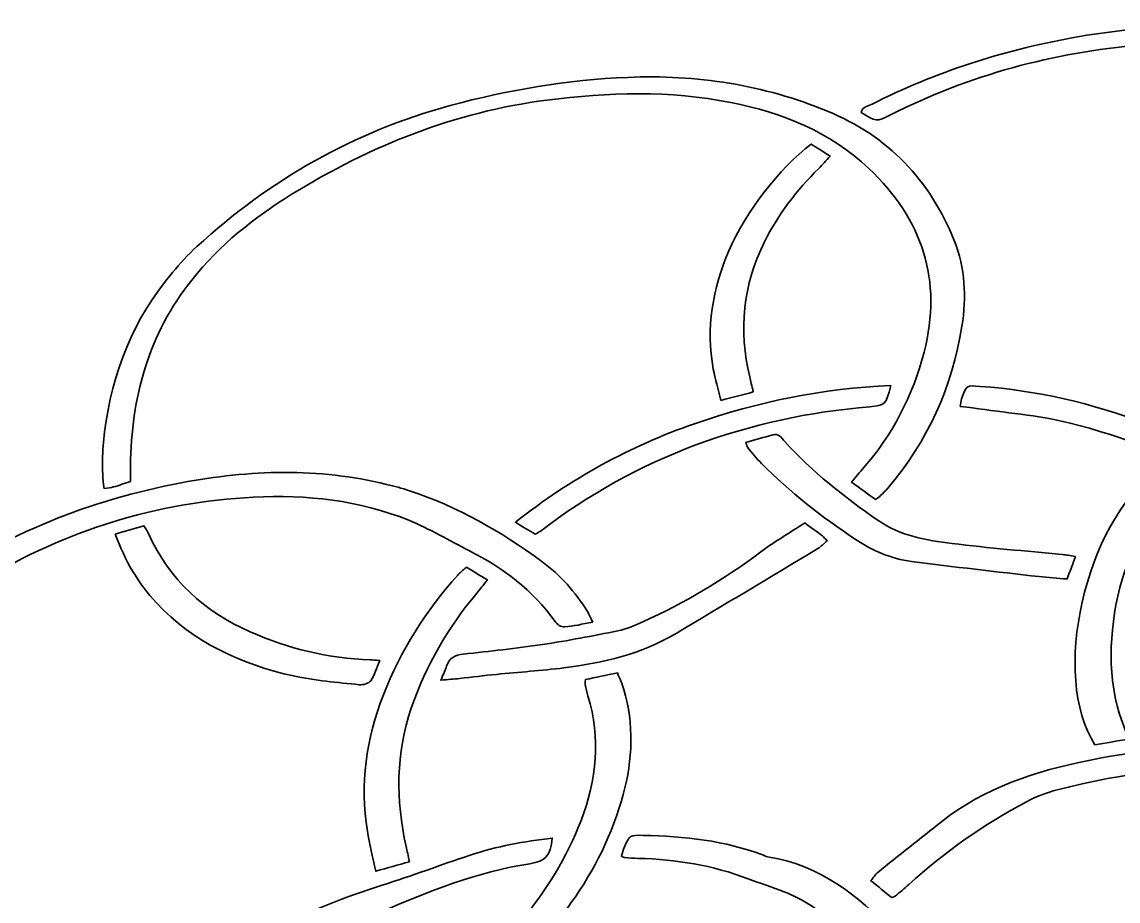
# Model space of a CAD drawing. Header units: inches. Extents: x 2.75 to 9.25, y -8.44 to -3.58.
# Drawn here: x 4.022 to 5.963, y -5.168 to -3.612 of the extents above; entities that cross this region are included whole.
import ezdxf

# ---------------------------------------------------------------- set-up
doc = ezdxf.new("R2010")
doc.units = ezdxf.units.IN
doc.header["$MEASUREMENT"] = 0
doc.layers.add('Layer 1', color=7, linetype='Continuous')

# ---------------------------------------------------------------- blocks, each defined once
blk = doc.blocks.new('block 10')
at = {"layer": 'Layer 1', "color": 1, "lineweight": 35, "true_color": 0xff0000}
blk.add_open_spline([(4.2148, -4.4253), (4.2148, -4.4153), (4.2148, -4.4066), (4.2148, -4.398), (4.2158, -4.2768), (4.2465, -4.1653), (4.323, -4.0689), (4.3725, -4.0066), (4.4341, -3.958), (4.5011, -3.9166), (4.64, -3.8308), (4.7886, -3.7716), (4.9518, -3.7505), (5.0607, -3.7364), (5.1688, -3.7329), (5.2772, -3.7547), (5.3689, -3.773), (5.4524, -3.8061), (5.5216, -3.8715), (5.6167, -3.9614), (5.6524, -4.069), (5.6194, -4.1967), (5.5996, -4.2728), (5.5644, -4.3417), (5.5124, -4.4013), (5.5057, -4.409), (5.4991, -4.4168), (5.491, -4.4264), (5.5069, -4.438), (5.5206, -4.4478), (5.5335, -4.4572), (5.5385, -4.4535), (5.5408, -4.4522), (5.5426, -4.4504), (5.5469, -4.4461), (5.5512, -4.4417), (5.5552, -4.4371), (5.6264, -4.3542), (5.6692, -4.2582), (5.6864, -4.1507), (5.6947, -4.0991), (5.6924, -4.0478), (5.6727, -3.9987), (5.6296, -3.8915), (5.5556, -3.8141), (5.4483, -3.7699), (5.3351, -3.7232), (5.2164, -3.7051), (5.0949, -3.7102), (4.9884, -3.7146), (4.8836, -3.7323), (4.7803, -3.7602), (4.6099, -3.8063), (4.4617, -3.8911), (4.3321, -4.0097), (4.3167, -4.0238), (4.3026, -4.0394), (4.2891, -4.0554), (4.2202, -4.1371), (4.1817, -4.2321), (4.1689, -4.3378), (4.165, -4.3706), (4.1632, -4.4036), (4.1679, -4.4377), (4.1746, -4.4367), (4.1798, -4.4365), (4.1847, -4.4351), (4.1946, -4.4322), (4.2044, -4.4287), (4.2148, -4.4253)], degree=3, knots=[0, 0, 0, 0, 1, 1, 1, 2, 2, 2, 3, 3, 3, 4, 4, 4, 5, 5, 5, 6, 6, 6, 7, 7, 7, 8, 8, 8, 9, 9, 9, 10, 10, 10, 11, 11, 11, 12, 12, 12, 13, 13, 13, 14, 14, 14, 15, 15, 15, 16, 16, 16, 17, 17, 17, 18, 18, 18, 19, 19, 19, 20, 20, 20, 21, 21, 21, 22, 22, 22, 23, 23, 23, 23], dxfattribs=at)
blk = doc.blocks.new('block 13')
at = {"layer": 'Layer 1', "color": 1, "lineweight": 35, "true_color": 0xff0000}
blk.add_open_spline([(5.0331, -4.6743), (5.0288, -4.6658), (5.0266, -4.6604), (5.0235, -4.6554), (5.0021, -4.621), (4.9755, -4.591), (4.9428, -4.567), (4.8707, -4.514), (4.7939, -4.4697), (4.7084, -4.4417), (4.6952, -4.4374), (4.6817, -4.4338), (4.6681, -4.4305), (4.5471, -4.4009), (4.4254, -4.4047), (4.3045, -4.4278), (4.1433, -4.4586), (3.9933, -4.5169), (3.8591, -4.6141), (3.7143, -4.719), (3.609, -4.853), (3.5478, -5.0215), (3.5269, -5.0789), (3.518, -5.1379), (3.5192, -5.1986), (3.5194, -5.2078), (3.521, -5.2169), (3.5222, -5.2284), (3.5403, -5.2254), (3.5554, -5.223), (3.5726, -5.2202), (3.5726, -5.1961), (3.5718, -5.1735), (3.5727, -5.1511), (3.5767, -5.058), (3.6104, -4.9745), (3.6562, -4.8949), (3.7285, -4.7691), (3.8314, -4.6738), (3.9544, -4.5999), (4.1013, -4.5116), (4.2608, -4.4616), (4.4323, -4.4532), (4.5265, -4.4485), (4.6192, -4.4583), (4.7072, -4.494), (4.7442, -4.509), (4.7787, -4.5301), (4.8145, -4.548), (4.8747, -4.5782), (4.9269, -4.6178), (4.9662, -4.6734), (4.9696, -4.6783), (4.9774, -4.6832), (4.9828, -4.6828), (4.9988, -4.6816), (5.0147, -4.6777), (5.0331, -4.6743)], degree=3, knots=[0, 0, 0, 0, 1, 1, 1, 2, 2, 2, 3, 3, 3, 4, 4, 4, 5, 5, 5, 6, 6, 6, 7, 7, 7, 8, 8, 8, 9, 9, 9, 10, 10, 10, 11, 11, 11, 12, 12, 12, 13, 13, 13, 14, 14, 14, 15, 15, 15, 16, 16, 16, 17, 17, 17, 18, 18, 18, 19, 19, 19, 19], dxfattribs=at)
blk = doc.blocks.new('block 14')
at = {"layer": 'Layer 1', "color": 1, "lineweight": 35, "true_color": 0xff0000}
blk.add_open_spline([(6.7588, -4.3733), (6.794, -4.3392), (6.8195, -4.3019), (6.8331, -4.2579), (6.8725, -4.1302), (6.8533, -4.0111), (6.7745, -3.903), (6.7437, -3.8608), (6.7118, -3.8186), (6.6683, -3.7882), (6.5585, -3.7115), (6.4354, -3.666), (6.3052, -3.6401), (6.1642, -3.6121), (6.0225, -3.6146), (5.8812, -3.6403), (5.7578, -3.6628), (5.6395, -3.7009), (5.5274, -3.7575), (5.5203, -3.761), (5.5105, -3.7622), (5.508, -3.7722), (5.5346, -3.7892), (5.5347, -3.7894), (5.5602, -3.7765), (5.6997, -3.7059), (5.848, -3.6662), (6.0033, -3.6529), (6.1899, -3.6369), (6.3683, -3.6688), (6.5371, -3.7505), (6.5836, -3.7731), (6.6283, -3.7992), (6.6622, -3.8392), (6.6892, -3.8711), (6.7156, -3.9037), (6.7395, -3.938), (6.7726, -3.9854), (6.7899, -4.0393), (6.7946, -4.0969), (6.8014, -4.1802), (6.7837, -4.2564), (6.7278, -4.3212), (6.7229, -4.3268), (6.7187, -4.3332), (6.7135, -4.3403), (6.7216, -4.3467), (6.7283, -4.3522), (6.7353, -4.3572), (6.7423, -4.3623), (6.7496, -4.367), (6.7588, -4.3733)], degree=3, knots=[0, 0, 0, 0, 1, 1, 1, 2, 2, 2, 3, 3, 3, 4, 4, 4, 5, 5, 5, 6, 6, 6, 7, 7, 7, 8, 8, 8, 9, 9, 9, 10, 10, 10, 11, 11, 11, 12, 12, 12, 13, 13, 13, 14, 14, 14, 15, 15, 15, 16, 16, 16, 17, 17, 17, 17], dxfattribs=at)
blk = doc.blocks.new('block 51')
at = {"layer": 'Layer 1', "color": 1, "lineweight": 35, "true_color": 0xff0000}
blk.add_open_spline([(5.6781, -5.3902), (5.674, -5.3805), (5.672, -5.3748), (5.6691, -5.3695), (5.6397, -5.3158), (5.6053, -5.2653), (5.5629, -5.2211), (5.5024, -5.1579), (5.4353, -5.1048), (5.3453, -5.0901), (5.3419, -5.0895), (5.3385, -5.0883), (5.3353, -5.087), (5.2667, -5.0607), (5.1951, -5.053), (5.1224, -5.0517), (5.0985, -5.0512), (5.0984, -5.0511), (5.0892, -5.0719), (5.0869, -5.0773), (5.0855, -5.083), (5.0838, -5.0885), (5.0868, -5.0897), (5.0884, -5.0908), (5.09, -5.091), (5.0978, -5.0916), (5.1057, -5.0923), (5.1135, -5.0924), (5.1803, -5.0939), (5.2452, -5.1048), (5.3079, -5.1285), (5.3291, -5.1365), (5.3509, -5.1429), (5.3718, -5.1516), (5.3885, -5.1585), (5.4052, -5.1664), (5.4202, -5.1765), (5.4974, -5.2288), (5.556, -5.2984), (5.6033, -5.3781), (5.6084, -5.3868), (5.6141, -5.3952), (5.6199, -5.4043), (5.6398, -5.3995), (5.6573, -5.3953), (5.6781, -5.3902)], degree=3, knots=[0, 0, 0, 0, 1, 1, 1, 2, 2, 2, 3, 3, 3, 4, 4, 4, 5, 5, 5, 6, 6, 6, 7, 7, 7, 8, 8, 8, 9, 9, 9, 10, 10, 10, 11, 11, 11, 12, 12, 12, 13, 13, 13, 14, 14, 14, 15, 15, 15, 15], dxfattribs=at)
blk = doc.blocks.new('block 59')
at = {"layer": 'Layer 1', "color": 1, "lineweight": 35, "true_color": 0xff0000}
blk.add_open_spline([(4.3018, -5.387), (4.3103, -5.3805), (4.3179, -5.3751), (4.3253, -5.3692), (4.4042, -5.3064), (4.4906, -5.2563), (4.5842, -5.2187), (4.6085, -5.209), (4.6325, -5.1987), (4.6564, -5.1881), (4.7419, -5.1506), (4.8284, -5.1163), (4.9214, -5.1018), (4.95, -5.0973), (4.9576, -5.0885), (4.9613, -5.0564), (4.9116, -5.0622), (4.863, -5.071), (4.8159, -5.0867), (4.7639, -5.104), (4.7125, -5.1233), (4.6602, -5.1398), (4.5285, -5.1813), (4.4065, -5.2415), (4.2971, -5.3262), (4.2862, -5.3347), (4.2759, -5.3438), (4.2643, -5.3534), (4.2694, -5.3588), (4.2727, -5.3627), (4.2765, -5.366), (4.2843, -5.3728), (4.2924, -5.3792), (4.3018, -5.387)], degree=3, knots=[0, 0, 0, 0, 1, 1, 1, 2, 2, 2, 3, 3, 3, 4, 4, 4, 5, 5, 5, 6, 6, 6, 7, 7, 7, 8, 8, 8, 9, 9, 9, 10, 10, 10, 11, 11, 11, 11], dxfattribs=at)
blk = doc.blocks.new('block 61')
at = {"layer": 'Layer 1', "color": 1, "lineweight": 35, "true_color": 0xff0000}
blk.add_open_spline([(5.4083, -4.4986), (5.381, -4.5165), (5.3546, -4.5319), (5.3303, -4.5501), (5.265, -4.5988), (5.1958, -4.6406), (5.1216, -4.6739), (5.1073, -4.6803), (5.0926, -4.6865), (5.0774, -4.6896), (5.0331, -4.6986), (4.9886, -4.7072), (4.9438, -4.7139), (4.8973, -4.7208), (4.8506, -4.7258), (4.8038, -4.7309), (4.7893, -4.7324), (4.7792, -4.7378), (4.7743, -4.7521), (4.7718, -4.7593), (4.7685, -4.7662), (4.764, -4.7771), (4.7774, -4.7759), (4.7874, -4.7751), (4.7974, -4.774), (4.8191, -4.7716), (4.8407, -4.7688), (4.8623, -4.7667), (4.9022, -4.7627), (4.9422, -4.7602), (4.982, -4.7553), (5.0516, -4.7466), (5.1193, -4.7305), (5.1804, -4.6942), (5.2643, -4.6444), (5.3479, -4.5942), (5.4315, -4.544), (5.4371, -4.5406), (5.4418, -4.5355), (5.4478, -4.5304), (5.4443, -4.5266), (5.4423, -4.5238), (5.4398, -4.5218), (5.4301, -4.5144), (5.4202, -4.5074), (5.4083, -4.4986)], degree=3, knots=[0, 0, 0, 0, 1, 1, 1, 2, 2, 2, 3, 3, 3, 4, 4, 4, 5, 5, 5, 6, 6, 6, 7, 7, 7, 8, 8, 8, 9, 9, 9, 10, 10, 10, 11, 11, 11, 12, 12, 12, 13, 13, 13, 14, 14, 14, 15, 15, 15, 15], dxfattribs=at)
blk = doc.blocks.new('block 62')
at = {"layer": 'Layer 1', "color": 1, "lineweight": 35, "true_color": 0xff0000}
blk.add_open_spline([(6.2539, -4.893), (6.2432, -4.8925), (6.2346, -4.8919), (6.2259, -4.8917), (6.1199, -4.8884), (6.0148, -4.8983), (5.911, -4.919), (5.8171, -4.9377), (5.7268, -4.9671), (5.6501, -5.0277), (5.6124, -5.0574), (5.5748, -5.0872), (5.5374, -5.1173), (5.5331, -5.1208), (5.53, -5.1259), (5.5252, -5.1317), (5.5386, -5.1427), (5.5506, -5.1525), (5.5617, -5.1616), (5.5653, -5.1604), (5.5672, -5.1602), (5.5685, -5.1592), (5.5765, -5.1524), (5.5844, -5.1456), (5.5922, -5.1386), (5.6561, -5.0811), (5.7258, -5.0318), (5.8018, -4.9917), (5.8186, -4.9829), (5.8368, -4.9757), (5.8551, -4.971), (5.9733, -4.9409), (6.0933, -4.9258), (6.2154, -4.9286), (6.2458, -4.9293), (6.2459, -4.9291), (6.2539, -4.893)], degree=3, knots=[0, 0, 0, 0, 1, 1, 1, 2, 2, 2, 3, 3, 3, 4, 4, 4, 5, 5, 5, 6, 6, 6, 7, 7, 7, 8, 8, 8, 9, 9, 9, 10, 10, 10, 11, 11, 11, 12, 12, 12, 12], dxfattribs=at)
blk = doc.blocks.new('block 65')
at = {"layer": 'Layer 1', "color": 1, "lineweight": 35, "true_color": 0xff0000}
blk.add_open_spline([(4.8092, -4.5768), (4.8027, -4.5829), (4.798, -4.5867), (4.794, -4.5911), (4.7377, -4.6541), (4.6932, -4.7244), (4.6623, -4.8031), (4.6317, -4.881), (4.6206, -4.9612), (4.634, -5.0441), (4.6377, -5.067), (4.6433, -5.0896), (4.6487, -5.1152), (4.6704, -5.1091), (4.6884, -5.104), (4.7084, -5.0984), (4.7062, -5.0879), (4.7044, -5.0796), (4.7026, -5.0713), (4.6842, -4.9888), (4.6842, -4.9071), (4.7118, -4.8264), (4.7375, -4.7513), (4.7768, -4.684), (4.8276, -4.6231), (4.8335, -4.616), (4.8391, -4.6087), (4.8464, -4.5997), (4.833, -4.5914), (4.822, -4.5847), (4.8092, -4.5768)], degree=3, knots=[0, 0, 0, 0, 1, 1, 1, 2, 2, 2, 3, 3, 3, 4, 4, 4, 5, 5, 5, 6, 6, 6, 7, 7, 7, 8, 8, 8, 9, 9, 9, 10, 10, 10, 10], dxfattribs=at)
blk = doc.blocks.new('block 67')
at = {"layer": 'Layer 1', "color": 1, "lineweight": 35, "true_color": 0xff0000}
blk.add_open_spline([(6.0313, -4.4061), (5.904, -4.5001), (5.8431, -4.7707), (5.922, -4.8912), (5.9405, -4.8881), (5.9599, -4.885), (5.9827, -4.8813), (5.9458, -4.8029), (5.9448, -4.7235), (5.9591, -4.6434), (5.9737, -4.5614), (6.0166, -4.493), (6.073, -4.4293), (6.057, -4.4204), (6.0436, -4.413), (6.0313, -4.4061)], degree=3, knots=[0, 0, 0, 0, 1, 1, 1, 2, 2, 2, 3, 3, 3, 4, 4, 4, 5, 5, 5, 5], dxfattribs=at)
blk = doc.blocks.new('block 68')
at = {"layer": 'Layer 1', "color": 1, "lineweight": 35, "true_color": 0xff0000}
blk.add_open_spline([(5.02, -4.7758), (5.0197, -4.7812), (5.0193, -4.783), (5.0196, -4.7846), (5.0211, -4.7915), (5.0224, -4.7983), (5.0245, -4.805), (5.0475, -4.8799), (5.0399, -4.9532), (5.0122, -5.0252), (4.987, -5.091), (4.9502, -5.1499), (4.9055, -5.2041), (4.8962, -5.2154), (4.8875, -5.2271), (4.8769, -5.2408), (4.8906, -5.2516), (4.9026, -5.261), (4.9183, -5.2735), (4.923, -5.2667), (4.9262, -5.2616), (4.9298, -5.2568), (4.9513, -5.2283), (4.9736, -5.2003), (4.9944, -5.1713), (5.0365, -5.1127), (5.068, -5.0489), (5.0869, -4.9791), (5.1037, -4.9173), (5.1062, -4.8553), (5.088, -4.7933), (5.0852, -4.7837), (5.0807, -4.7745), (5.0766, -4.7641), (5.0563, -4.7683), (5.0386, -4.7719), (5.02, -4.7758)], degree=3, knots=[0, 0, 0, 0, 1, 1, 1, 2, 2, 2, 3, 3, 3, 4, 4, 4, 5, 5, 5, 6, 6, 6, 7, 7, 7, 8, 8, 8, 9, 9, 9, 10, 10, 10, 11, 11, 11, 12, 12, 12, 12], dxfattribs=at)
blk = doc.blocks.new('block 73')
at = {"layer": 'Layer 1', "color": 1, "lineweight": 35, "true_color": 0xff0000}
blk.add_open_spline([(5.8873, -4.5579), (5.8777, -4.5565), (5.871, -4.5553), (5.8642, -4.5547), (5.7991, -4.5482), (5.7339, -4.5432), (5.669, -4.5351), (5.6234, -4.5294), (5.5781, -4.5218), (5.5382, -4.4944), (5.4782, -4.4532), (5.4218, -4.4084), (5.3727, -4.3546), (5.3669, -4.3481), (5.3622, -4.3399), (5.3515, -4.3428), (5.3358, -4.3471), (5.3202, -4.3517), (5.3039, -4.3563), (5.3058, -4.3613), (5.3061, -4.3641), (5.3076, -4.3659), (5.3155, -4.3753), (5.323, -4.3849), (5.3317, -4.3935), (5.3825, -4.4441), (5.4384, -4.4884), (5.4983, -4.5281), (5.5288, -4.5483), (5.5614, -4.5621), (5.5972, -4.5668), (5.6723, -4.5767), (5.7477, -4.585), (5.823, -4.5937), (5.8392, -4.5956), (5.8556, -4.5965), (5.8728, -4.5979), (5.878, -4.5835), (5.8824, -4.5715), (5.8873, -4.5579)], degree=3, knots=[0, 0, 0, 0, 1, 1, 1, 2, 2, 2, 3, 3, 3, 4, 4, 4, 5, 5, 5, 6, 6, 6, 7, 7, 7, 8, 8, 8, 9, 9, 9, 10, 10, 10, 11, 11, 11, 12, 12, 12, 13, 13, 13, 13], dxfattribs=at)
blk = doc.blocks.new('block 78')
at = {"layer": 'Layer 1', "color": 1, "lineweight": 35, "true_color": 0xff0000}
blk.add_open_spline([(4.1875, -4.5184), (4.2057, -4.5664), (4.2282, -4.6062), (4.2605, -4.6402), (4.3271, -4.7104), (4.4107, -4.7493), (4.5035, -4.7696), (4.5416, -4.7779), (4.5809, -4.7808), (4.6197, -4.7851), (4.6264, -4.7858), (4.6366, -4.7828), (4.64, -4.7779), (4.6469, -4.7679), (4.6504, -4.7554), (4.656, -4.7424), (4.6476, -4.7416), (4.6433, -4.7409), (4.639, -4.7408), (4.5649, -4.7387), (4.4941, -4.7211), (4.4266, -4.6914), (4.3458, -4.6558), (4.2832, -4.6), (4.2468, -4.5177), (4.2447, -4.5132), (4.2417, -4.5091), (4.2385, -4.5036), (4.2217, -4.5085), (4.2062, -4.513), (4.1875, -4.5184)], degree=3, knots=[0, 0, 0, 0, 1, 1, 1, 2, 2, 2, 3, 3, 3, 4, 4, 4, 5, 5, 5, 6, 6, 6, 7, 7, 7, 8, 8, 8, 9, 9, 9, 10, 10, 10, 10], dxfattribs=at)
blk = doc.blocks.new('block 80')
at = {"layer": 'Layer 1', "color": 1, "lineweight": 35, "true_color": 0xff0000}
blk.add_open_spline([(6.2739, -4.5093), (6.2667, -4.5004), (6.2629, -4.4946), (6.2582, -4.4898), (6.187, -4.4177), (6.1073, -4.3585), (6.0113, -4.3225), (5.9167, -4.2871), (5.8197, -4.2642), (5.719, -4.257), (5.694, -4.2552), (5.6939, -4.2555), (5.6856, -4.2794), (5.6843, -4.2832), (5.6843, -4.2874), (5.6835, -4.2926), (5.6917, -4.2936), (5.6986, -4.2943), (5.7054, -4.2953), (5.7622, -4.3037), (5.8201, -4.3078), (5.8756, -4.3216), (5.9742, -4.346), (6.0689, -4.3816), (6.1474, -4.4499), (6.1684, -4.4682), (6.1882, -4.4879), (6.2089, -4.5066), (6.2137, -4.511), (6.2201, -4.5172), (6.2255, -4.5169), (6.2406, -4.5161), (6.2555, -4.5124), (6.2739, -4.5093)], degree=3, knots=[0, 0, 0, 0, 1, 1, 1, 2, 2, 2, 3, 3, 3, 4, 4, 4, 5, 5, 5, 6, 6, 6, 7, 7, 7, 8, 8, 8, 9, 9, 9, 10, 10, 10, 11, 11, 11, 11], dxfattribs=at)
blk = doc.blocks.new('block 82')
at = {"layer": 'Layer 1', "color": 1, "lineweight": 35, "true_color": 0xff0000}
blk.add_open_spline([(5.317, -4.2669), (5.3144, -4.2555), (5.3127, -4.2479), (5.3109, -4.2403), (5.291, -4.1575), (5.2991, -4.0776), (5.337, -4.0012), (5.3612, -3.9523), (5.3944, -3.9099), (5.4329, -3.8714), (5.4394, -3.8649), (5.4455, -3.8581), (5.4534, -3.8496), (5.44, -3.8411), (5.4293, -3.8344), (5.4196, -3.8282), (5.3634, -3.8711), (5.3028, -3.9494), (5.2739, -4.0171), (5.2453, -4.0842), (5.2328, -4.1538), (5.2463, -4.2265), (5.2496, -4.2442), (5.2548, -4.2616), (5.2598, -4.2819), (5.2799, -4.2767), (5.2972, -4.2721), (5.317, -4.2669)], degree=3, knots=[0, 0, 0, 0, 1, 1, 1, 2, 2, 2, 3, 3, 3, 4, 4, 4, 5, 5, 5, 6, 6, 6, 7, 7, 7, 8, 8, 8, 9, 9, 9, 9], dxfattribs=at)
blk = doc.blocks.new('block 83')
at = {"layer": 'Layer 1', "color": 1, "lineweight": 35, "true_color": 0xff0000}
blk.add_open_spline([(5.5604, -4.2558), (5.4403, -4.2602), (5.3253, -4.2843), (5.2131, -4.3232), (5.0987, -4.3629), (4.994, -4.4199), (4.8961, -4.4976), (4.9104, -4.5063), (4.9211, -4.5128), (4.931, -4.5188), (4.9354, -4.5163), (4.9378, -4.5152), (4.9399, -4.5137), (5.1123, -4.3817), (5.308, -4.3113), (5.5235, -4.2931), (5.5509, -4.2908), (5.5516, -4.29), (5.5604, -4.2558)], degree=3, knots=[0, 0, 0, 0, 1, 1, 1, 2, 2, 2, 3, 3, 3, 4, 4, 4, 5, 5, 5, 6, 6, 6, 6], dxfattribs=at)
blk = doc.blocks.new('block 94')
at = {"layer": 'Layer 1', "color": 1, "lineweight": 35, "true_color": 0xff0000}
blk.add_open_spline([(4.2148, -4.4253), (4.2044, -4.4287), (4.1946, -4.4322), (4.1847, -4.4351), (4.1798, -4.4365), (4.1746, -4.4367), (4.1679, -4.4377), (4.1632, -4.4036), (4.165, -4.3706), (4.1689, -4.3378), (4.1817, -4.2321), (4.2202, -4.1371), (4.2891, -4.0554), (4.3026, -4.0394), (4.3167, -4.0238), (4.3321, -4.0097), (4.4617, -3.8911), (4.6099, -3.8063), (4.7803, -3.7602), (4.8836, -3.7323), (4.9884, -3.7146), (5.0949, -3.7102), (5.2164, -3.7051), (5.3351, -3.7232), (5.4483, -3.7699), (5.5556, -3.8141), (5.6296, -3.8915), (5.6727, -3.9987), (5.6924, -4.0478), (5.6947, -4.0991), (5.6864, -4.1507), (5.6692, -4.2582), (5.6264, -4.3542), (5.5552, -4.4371), (5.5512, -4.4417), (5.5469, -4.4461), (5.5426, -4.4504), (5.5408, -4.4522), (5.5385, -4.4535), (5.5335, -4.4572), (5.5206, -4.4478), (5.5069, -4.438), (5.491, -4.4264), (5.4991, -4.4168), (5.5057, -4.409), (5.5124, -4.4013), (5.5644, -4.3417), (5.5996, -4.2728), (5.6194, -4.1967), (5.6524, -4.069), (5.6167, -3.9614), (5.5216, -3.8715), (5.4524, -3.8061), (5.3689, -3.773), (5.2772, -3.7547), (5.1688, -3.7329), (5.0607, -3.7364), (4.9518, -3.7505), (4.7886, -3.7716), (4.64, -3.8308), (4.5011, -3.9166), (4.4341, -3.958), (4.3725, -4.0066), (4.323, -4.0689), (4.2465, -4.1653), (4.2158, -4.2768), (4.2148, -4.398), (4.2148, -4.4066), (4.2148, -4.4153), (4.2148, -4.4253)], degree=3, knots=[0, 0, 0, 0, 1, 1, 1, 2, 2, 2, 3, 3, 3, 4, 4, 4, 5, 5, 5, 6, 6, 6, 7, 7, 7, 8, 8, 8, 9, 9, 9, 10, 10, 10, 11, 11, 11, 12, 12, 12, 13, 13, 13, 14, 14, 14, 15, 15, 15, 16, 16, 16, 17, 17, 17, 18, 18, 18, 19, 19, 19, 20, 20, 20, 21, 21, 21, 22, 22, 22, 23, 23, 23, 23], dxfattribs=at)
blk = doc.blocks.new('block 97')
at = {"layer": 'Layer 1', "color": 1, "lineweight": 35, "true_color": 0xff0000}
blk.add_open_spline([(5.0331, -4.6743), (5.0147, -4.6777), (4.9988, -4.6816), (4.9828, -4.6828), (4.9774, -4.6832), (4.9696, -4.6783), (4.9662, -4.6734), (4.9269, -4.6178), (4.8747, -4.5782), (4.8145, -4.548), (4.7787, -4.5301), (4.7442, -4.509), (4.7072, -4.494), (4.6192, -4.4583), (4.5265, -4.4485), (4.4323, -4.4532), (4.2608, -4.4616), (4.1013, -4.5116), (3.9544, -4.5999), (3.8314, -4.6738), (3.7285, -4.7691), (3.6562, -4.8949), (3.6104, -4.9745), (3.5767, -5.058), (3.5727, -5.1511), (3.5718, -5.1735), (3.5726, -5.1961), (3.5726, -5.2202), (3.5554, -5.223), (3.5403, -5.2254), (3.5222, -5.2284), (3.521, -5.2169), (3.5194, -5.2078), (3.5192, -5.1986), (3.518, -5.1379), (3.5269, -5.0789), (3.5478, -5.0215), (3.609, -4.853), (3.7143, -4.719), (3.8591, -4.6141), (3.9933, -4.5169), (4.1433, -4.4586), (4.3045, -4.4278), (4.4254, -4.4047), (4.5471, -4.4009), (4.6681, -4.4305), (4.6817, -4.4338), (4.6952, -4.4374), (4.7084, -4.4417), (4.7939, -4.4697), (4.8707, -4.514), (4.9428, -4.567), (4.9755, -4.591), (5.0021, -4.621), (5.0235, -4.6554), (5.0266, -4.6604), (5.0288, -4.6658), (5.0331, -4.6743)], degree=3, knots=[0, 0, 0, 0, 1, 1, 1, 2, 2, 2, 3, 3, 3, 4, 4, 4, 5, 5, 5, 6, 6, 6, 7, 7, 7, 8, 8, 8, 9, 9, 9, 10, 10, 10, 11, 11, 11, 12, 12, 12, 13, 13, 13, 14, 14, 14, 15, 15, 15, 16, 16, 16, 17, 17, 17, 18, 18, 18, 19, 19, 19, 19], dxfattribs=at)
blk = doc.blocks.new('block 98')
at = {"layer": 'Layer 1', "color": 1, "lineweight": 35, "true_color": 0xff0000}
blk.add_open_spline([(6.7588, -4.3733), (6.7496, -4.367), (6.7423, -4.3623), (6.7353, -4.3572), (6.7283, -4.3522), (6.7216, -4.3467), (6.7135, -4.3403), (6.7187, -4.3332), (6.7229, -4.3268), (6.7278, -4.3212), (6.7837, -4.2564), (6.8014, -4.1802), (6.7946, -4.0969), (6.7899, -4.0393), (6.7726, -3.9854), (6.7395, -3.938), (6.7156, -3.9037), (6.6892, -3.8711), (6.6622, -3.8392), (6.6283, -3.7992), (6.5836, -3.7731), (6.5371, -3.7505), (6.3683, -3.6688), (6.1899, -3.6369), (6.0033, -3.6529), (5.848, -3.6662), (5.6997, -3.7059), (5.5602, -3.7765), (5.5347, -3.7894), (5.5346, -3.7892), (5.508, -3.7722), (5.5105, -3.7622), (5.5203, -3.761), (5.5274, -3.7575), (5.6395, -3.7009), (5.7578, -3.6628), (5.8812, -3.6403), (6.0225, -3.6146), (6.1642, -3.6121), (6.3052, -3.6401), (6.4354, -3.666), (6.5585, -3.7115), (6.6683, -3.7882), (6.7118, -3.8186), (6.7437, -3.8608), (6.7745, -3.903), (6.8533, -4.0111), (6.8725, -4.1302), (6.8331, -4.2579), (6.8195, -4.3019), (6.794, -4.3392), (6.7588, -4.3733)], degree=3, knots=[0, 0, 0, 0, 1, 1, 1, 2, 2, 2, 3, 3, 3, 4, 4, 4, 5, 5, 5, 6, 6, 6, 7, 7, 7, 8, 8, 8, 9, 9, 9, 10, 10, 10, 11, 11, 11, 12, 12, 12, 13, 13, 13, 14, 14, 14, 15, 15, 15, 16, 16, 16, 17, 17, 17, 17], dxfattribs=at)
blk = doc.blocks.new('block 135')
at = {"layer": 'Layer 1', "color": 1, "lineweight": 35, "true_color": 0xff0000}
blk.add_open_spline([(5.6781, -5.3902), (5.6573, -5.3953), (5.6398, -5.3995), (5.6199, -5.4043), (5.6141, -5.3952), (5.6084, -5.3868), (5.6033, -5.3781), (5.556, -5.2984), (5.4974, -5.2288), (5.4202, -5.1765), (5.4052, -5.1664), (5.3885, -5.1585), (5.3718, -5.1516), (5.3509, -5.1429), (5.3291, -5.1365), (5.3079, -5.1285), (5.2452, -5.1048), (5.1803, -5.0939), (5.1135, -5.0924), (5.1057, -5.0923), (5.0978, -5.0916), (5.09, -5.091), (5.0884, -5.0908), (5.0868, -5.0897), (5.0838, -5.0885), (5.0855, -5.083), (5.0869, -5.0773), (5.0892, -5.0719), (5.0984, -5.0511), (5.0985, -5.0512), (5.1224, -5.0517), (5.1951, -5.053), (5.2667, -5.0607), (5.3353, -5.087), (5.3385, -5.0883), (5.3419, -5.0895), (5.3453, -5.0901), (5.4353, -5.1048), (5.5024, -5.1579), (5.5629, -5.2211), (5.6053, -5.2653), (5.6397, -5.3158), (5.6691, -5.3695), (5.672, -5.3748), (5.674, -5.3805), (5.6781, -5.3902)], degree=3, knots=[0, 0, 0, 0, 1, 1, 1, 2, 2, 2, 3, 3, 3, 4, 4, 4, 5, 5, 5, 6, 6, 6, 7, 7, 7, 8, 8, 8, 9, 9, 9, 10, 10, 10, 11, 11, 11, 12, 12, 12, 13, 13, 13, 14, 14, 14, 15, 15, 15, 15], dxfattribs=at)
blk = doc.blocks.new('block 143')
at = {"layer": 'Layer 1', "color": 1, "lineweight": 35, "true_color": 0xff0000}
blk.add_open_spline([(4.3018, -5.387), (4.2924, -5.3792), (4.2843, -5.3728), (4.2765, -5.366), (4.2727, -5.3627), (4.2694, -5.3588), (4.2643, -5.3534), (4.2759, -5.3438), (4.2862, -5.3347), (4.2971, -5.3262), (4.4065, -5.2415), (4.5285, -5.1813), (4.6602, -5.1398), (4.7125, -5.1233), (4.7639, -5.104), (4.8159, -5.0867), (4.863, -5.071), (4.9116, -5.0622), (4.9613, -5.0564), (4.9576, -5.0885), (4.95, -5.0973), (4.9214, -5.1018), (4.8284, -5.1163), (4.7419, -5.1506), (4.6564, -5.1881), (4.6325, -5.1987), (4.6085, -5.209), (4.5842, -5.2187), (4.4906, -5.2563), (4.4042, -5.3064), (4.3253, -5.3692), (4.3179, -5.3751), (4.3103, -5.3805), (4.3018, -5.387)], degree=3, knots=[0, 0, 0, 0, 1, 1, 1, 2, 2, 2, 3, 3, 3, 4, 4, 4, 5, 5, 5, 6, 6, 6, 7, 7, 7, 8, 8, 8, 9, 9, 9, 10, 10, 10, 11, 11, 11, 11], dxfattribs=at)
blk = doc.blocks.new('block 145')
at = {"layer": 'Layer 1', "color": 1, "lineweight": 35, "true_color": 0xff0000}
blk.add_open_spline([(5.4083, -4.4986), (5.4202, -4.5074), (5.4301, -4.5144), (5.4398, -4.5218), (5.4423, -4.5238), (5.4443, -4.5266), (5.4478, -4.5304), (5.4418, -4.5355), (5.4371, -4.5406), (5.4315, -4.544), (5.3479, -4.5942), (5.2643, -4.6444), (5.1804, -4.6942), (5.1193, -4.7305), (5.0516, -4.7466), (4.982, -4.7553), (4.9422, -4.7602), (4.9022, -4.7627), (4.8623, -4.7667), (4.8407, -4.7688), (4.8191, -4.7716), (4.7974, -4.774), (4.7874, -4.7751), (4.7774, -4.7759), (4.764, -4.7771), (4.7685, -4.7662), (4.7718, -4.7593), (4.7743, -4.7521), (4.7792, -4.7378), (4.7893, -4.7324), (4.8038, -4.7309), (4.8506, -4.7258), (4.8973, -4.7208), (4.9438, -4.7139), (4.9886, -4.7072), (5.0331, -4.6986), (5.0774, -4.6896), (5.0926, -4.6865), (5.1073, -4.6803), (5.1216, -4.6739), (5.1958, -4.6406), (5.265, -4.5988), (5.3303, -4.5501), (5.3546, -4.5319), (5.381, -4.5165), (5.4083, -4.4986)], degree=3, knots=[0, 0, 0, 0, 1, 1, 1, 2, 2, 2, 3, 3, 3, 4, 4, 4, 5, 5, 5, 6, 6, 6, 7, 7, 7, 8, 8, 8, 9, 9, 9, 10, 10, 10, 11, 11, 11, 12, 12, 12, 13, 13, 13, 14, 14, 14, 15, 15, 15, 15], dxfattribs=at)
blk = doc.blocks.new('block 146')
at = {"layer": 'Layer 1', "color": 1, "lineweight": 35, "true_color": 0xff0000}
blk.add_open_spline([(6.2539, -4.893), (6.2459, -4.9291), (6.2458, -4.9293), (6.2154, -4.9286), (6.0933, -4.9258), (5.9733, -4.9409), (5.8551, -4.971), (5.8368, -4.9757), (5.8186, -4.9829), (5.8018, -4.9917), (5.7258, -5.0318), (5.6561, -5.0811), (5.5922, -5.1386), (5.5844, -5.1456), (5.5765, -5.1524), (5.5685, -5.1592), (5.5672, -5.1602), (5.5653, -5.1604), (5.5617, -5.1616), (5.5506, -5.1525), (5.5386, -5.1427), (5.5252, -5.1317), (5.53, -5.1259), (5.5331, -5.1208), (5.5374, -5.1173), (5.5748, -5.0872), (5.6124, -5.0574), (5.6501, -5.0277), (5.7268, -4.9671), (5.8171, -4.9377), (5.911, -4.919), (6.0148, -4.8983), (6.1199, -4.8884), (6.2259, -4.8917), (6.2346, -4.8919), (6.2432, -4.8925), (6.2539, -4.893)], degree=3, knots=[0, 0, 0, 0, 1, 1, 1, 2, 2, 2, 3, 3, 3, 4, 4, 4, 5, 5, 5, 6, 6, 6, 7, 7, 7, 8, 8, 8, 9, 9, 9, 10, 10, 10, 11, 11, 11, 12, 12, 12, 12], dxfattribs=at)
blk = doc.blocks.new('block 149')
at = {"layer": 'Layer 1', "color": 1, "lineweight": 35, "true_color": 0xff0000}
blk.add_open_spline([(4.8092, -4.5768), (4.822, -4.5847), (4.833, -4.5914), (4.8464, -4.5997), (4.8391, -4.6087), (4.8335, -4.616), (4.8276, -4.6231), (4.7768, -4.684), (4.7375, -4.7513), (4.7118, -4.8264), (4.6842, -4.9071), (4.6842, -4.9888), (4.7026, -5.0713), (4.7044, -5.0796), (4.7062, -5.0879), (4.7084, -5.0984), (4.6884, -5.104), (4.6704, -5.1091), (4.6487, -5.1152), (4.6433, -5.0896), (4.6377, -5.067), (4.634, -5.0441), (4.6206, -4.9612), (4.6317, -4.881), (4.6623, -4.8031), (4.6932, -4.7244), (4.7377, -4.6541), (4.794, -4.5911), (4.798, -4.5867), (4.8027, -4.5829), (4.8092, -4.5768)], degree=3, knots=[0, 0, 0, 0, 1, 1, 1, 2, 2, 2, 3, 3, 3, 4, 4, 4, 5, 5, 5, 6, 6, 6, 7, 7, 7, 8, 8, 8, 9, 9, 9, 10, 10, 10, 10], dxfattribs=at)
blk = doc.blocks.new('block 151')
at = {"layer": 'Layer 1', "color": 1, "lineweight": 35, "true_color": 0xff0000}
blk.add_open_spline([(6.0313, -4.4061), (6.0436, -4.413), (6.057, -4.4204), (6.073, -4.4293), (6.0166, -4.493), (5.9737, -4.5614), (5.9591, -4.6434), (5.9448, -4.7235), (5.9458, -4.8029), (5.9827, -4.8813), (5.9599, -4.885), (5.9405, -4.8881), (5.922, -4.8912), (5.8431, -4.7707), (5.904, -4.5001), (6.0313, -4.4061)], degree=3, knots=[0, 0, 0, 0, 1, 1, 1, 2, 2, 2, 3, 3, 3, 4, 4, 4, 5, 5, 5, 5], dxfattribs=at)
blk = doc.blocks.new('block 152')
at = {"layer": 'Layer 1', "color": 1, "lineweight": 35, "true_color": 0xff0000}
blk.add_open_spline([(5.02, -4.7758), (5.0386, -4.7719), (5.0563, -4.7683), (5.0766, -4.7641), (5.0807, -4.7745), (5.0852, -4.7837), (5.088, -4.7933), (5.1062, -4.8553), (5.1037, -4.9173), (5.0869, -4.9791), (5.068, -5.0489), (5.0365, -5.1127), (4.9944, -5.1713), (4.9736, -5.2003), (4.9513, -5.2283), (4.9298, -5.2568), (4.9262, -5.2616), (4.923, -5.2667), (4.9183, -5.2735), (4.9026, -5.261), (4.8906, -5.2516), (4.8769, -5.2408), (4.8875, -5.2271), (4.8962, -5.2154), (4.9055, -5.2041), (4.9502, -5.1499), (4.987, -5.091), (5.0122, -5.0252), (5.0399, -4.9532), (5.0475, -4.8799), (5.0245, -4.805), (5.0224, -4.7983), (5.0211, -4.7915), (5.0196, -4.7846), (5.0193, -4.783), (5.0197, -4.7812), (5.02, -4.7758)], degree=3, knots=[0, 0, 0, 0, 1, 1, 1, 2, 2, 2, 3, 3, 3, 4, 4, 4, 5, 5, 5, 6, 6, 6, 7, 7, 7, 8, 8, 8, 9, 9, 9, 10, 10, 10, 11, 11, 11, 12, 12, 12, 12], dxfattribs=at)
blk = doc.blocks.new('block 157')
at = {"layer": 'Layer 1', "color": 1, "lineweight": 35, "true_color": 0xff0000}
blk.add_open_spline([(5.8873, -4.5579), (5.8824, -4.5715), (5.878, -4.5835), (5.8728, -4.5979), (5.8556, -4.5965), (5.8392, -4.5956), (5.823, -4.5937), (5.7477, -4.585), (5.6723, -4.5767), (5.5972, -4.5668), (5.5614, -4.5621), (5.5288, -4.5483), (5.4983, -4.5281), (5.4384, -4.4884), (5.3825, -4.4441), (5.3317, -4.3935), (5.323, -4.3849), (5.3155, -4.3753), (5.3076, -4.3659), (5.3061, -4.3641), (5.3058, -4.3613), (5.3039, -4.3563), (5.3202, -4.3517), (5.3358, -4.3471), (5.3515, -4.3428), (5.3622, -4.3399), (5.3669, -4.3481), (5.3727, -4.3546), (5.4218, -4.4084), (5.4782, -4.4532), (5.5382, -4.4944), (5.5781, -4.5218), (5.6234, -4.5294), (5.669, -4.5351), (5.7339, -4.5432), (5.7991, -4.5482), (5.8642, -4.5547), (5.871, -4.5553), (5.8777, -4.5565), (5.8873, -4.5579)], degree=3, knots=[0, 0, 0, 0, 1, 1, 1, 2, 2, 2, 3, 3, 3, 4, 4, 4, 5, 5, 5, 6, 6, 6, 7, 7, 7, 8, 8, 8, 9, 9, 9, 10, 10, 10, 11, 11, 11, 12, 12, 12, 13, 13, 13, 13], dxfattribs=at)
blk = doc.blocks.new('block 162')
at = {"layer": 'Layer 1', "color": 1, "lineweight": 35, "true_color": 0xff0000}
blk.add_open_spline([(4.1875, -4.5184), (4.2062, -4.513), (4.2217, -4.5085), (4.2385, -4.5036), (4.2417, -4.5091), (4.2447, -4.5132), (4.2468, -4.5177), (4.2832, -4.6), (4.3458, -4.6558), (4.4266, -4.6914), (4.4941, -4.7211), (4.5649, -4.7387), (4.639, -4.7408), (4.6433, -4.7409), (4.6476, -4.7416), (4.656, -4.7424), (4.6504, -4.7554), (4.6469, -4.7679), (4.64, -4.7779), (4.6366, -4.7828), (4.6264, -4.7858), (4.6197, -4.7851), (4.5809, -4.7808), (4.5416, -4.7779), (4.5035, -4.7696), (4.4107, -4.7493), (4.3271, -4.7104), (4.2605, -4.6402), (4.2282, -4.6062), (4.2057, -4.5664), (4.1875, -4.5184)], degree=3, knots=[0, 0, 0, 0, 1, 1, 1, 2, 2, 2, 3, 3, 3, 4, 4, 4, 5, 5, 5, 6, 6, 6, 7, 7, 7, 8, 8, 8, 9, 9, 9, 10, 10, 10, 10], dxfattribs=at)
blk = doc.blocks.new('block 164')
at = {"layer": 'Layer 1', "color": 1, "lineweight": 35, "true_color": 0xff0000}
blk.add_open_spline([(6.2739, -4.5093), (6.2555, -4.5124), (6.2406, -4.5161), (6.2255, -4.5169), (6.2201, -4.5172), (6.2137, -4.511), (6.2089, -4.5066), (6.1882, -4.4879), (6.1684, -4.4682), (6.1474, -4.4499), (6.0689, -4.3816), (5.9742, -4.346), (5.8756, -4.3216), (5.8201, -4.3078), (5.7622, -4.3037), (5.7054, -4.2953), (5.6986, -4.2943), (5.6917, -4.2936), (5.6835, -4.2926), (5.6843, -4.2874), (5.6843, -4.2832), (5.6856, -4.2794), (5.6939, -4.2555), (5.694, -4.2552), (5.719, -4.257), (5.8197, -4.2642), (5.9167, -4.2871), (6.0113, -4.3225), (6.1073, -4.3585), (6.187, -4.4177), (6.2582, -4.4898), (6.2629, -4.4946), (6.2667, -4.5004), (6.2739, -4.5093)], degree=3, knots=[0, 0, 0, 0, 1, 1, 1, 2, 2, 2, 3, 3, 3, 4, 4, 4, 5, 5, 5, 6, 6, 6, 7, 7, 7, 8, 8, 8, 9, 9, 9, 10, 10, 10, 11, 11, 11, 11], dxfattribs=at)
blk = doc.blocks.new('block 166')
at = {"layer": 'Layer 1', "color": 1, "lineweight": 35, "true_color": 0xff0000}
blk.add_open_spline([(5.317, -4.2669), (5.2972, -4.2721), (5.2799, -4.2767), (5.2598, -4.2819), (5.2548, -4.2616), (5.2496, -4.2442), (5.2463, -4.2265), (5.2328, -4.1538), (5.2453, -4.0842), (5.2739, -4.0171), (5.3028, -3.9494), (5.3634, -3.8711), (5.4196, -3.8282), (5.4293, -3.8344), (5.44, -3.8411), (5.4534, -3.8496), (5.4455, -3.8581), (5.4394, -3.8649), (5.4329, -3.8714), (5.3944, -3.9099), (5.3612, -3.9523), (5.337, -4.0012), (5.2991, -4.0776), (5.291, -4.1575), (5.3109, -4.2403), (5.3127, -4.2479), (5.3144, -4.2555), (5.317, -4.2669)], degree=3, knots=[0, 0, 0, 0, 1, 1, 1, 2, 2, 2, 3, 3, 3, 4, 4, 4, 5, 5, 5, 6, 6, 6, 7, 7, 7, 8, 8, 8, 9, 9, 9, 9], dxfattribs=at)
blk = doc.blocks.new('block 167')
at = {"layer": 'Layer 1', "color": 1, "lineweight": 35, "true_color": 0xff0000}
blk.add_open_spline([(5.5604, -4.2558), (5.5516, -4.29), (5.5509, -4.2908), (5.5235, -4.2931), (5.308, -4.3113), (5.1123, -4.3817), (4.9399, -4.5137), (4.9378, -4.5152), (4.9354, -4.5163), (4.931, -4.5188), (4.9211, -4.5128), (4.9104, -4.5063), (4.8961, -4.4976), (4.994, -4.4199), (5.0987, -4.3629), (5.2131, -4.3232), (5.3253, -4.2843), (5.4403, -4.2602), (5.5604, -4.2558)], degree=3, knots=[0, 0, 0, 0, 1, 1, 1, 2, 2, 2, 3, 3, 3, 4, 4, 4, 5, 5, 5, 6, 6, 6, 6], dxfattribs=at)
blk = doc.blocks.new('block 2')
at = {"layer": 'Layer 1'}
for name in ['block 14', 'block 98', 'block 10', 'block 94', 'block 82', 'block 166', 'block 83', 'block 167', 'block 80', 'block 164', 'block 73', 'block 157', 'block 13', 'block 97', 'block 67', 'block 151', 'block 61', 'block 145', 'block 78', 'block 162', 'block 65', 'block 149', 'block 68', 'block 152', 'block 62', 'block 146', 'block 59', 'block 143', 'block 51', 'block 135']:
    blk.add_blockref(name, (0, 0), dxfattribs=at)

msp = doc.modelspace()

# ---------------------------------------------------------------- block references
at = {"layer": 'Layer 1'}
msp.add_blockref('block 2', (0, 0), dxfattribs=at)

doc.saveas('drawing.dxf')
